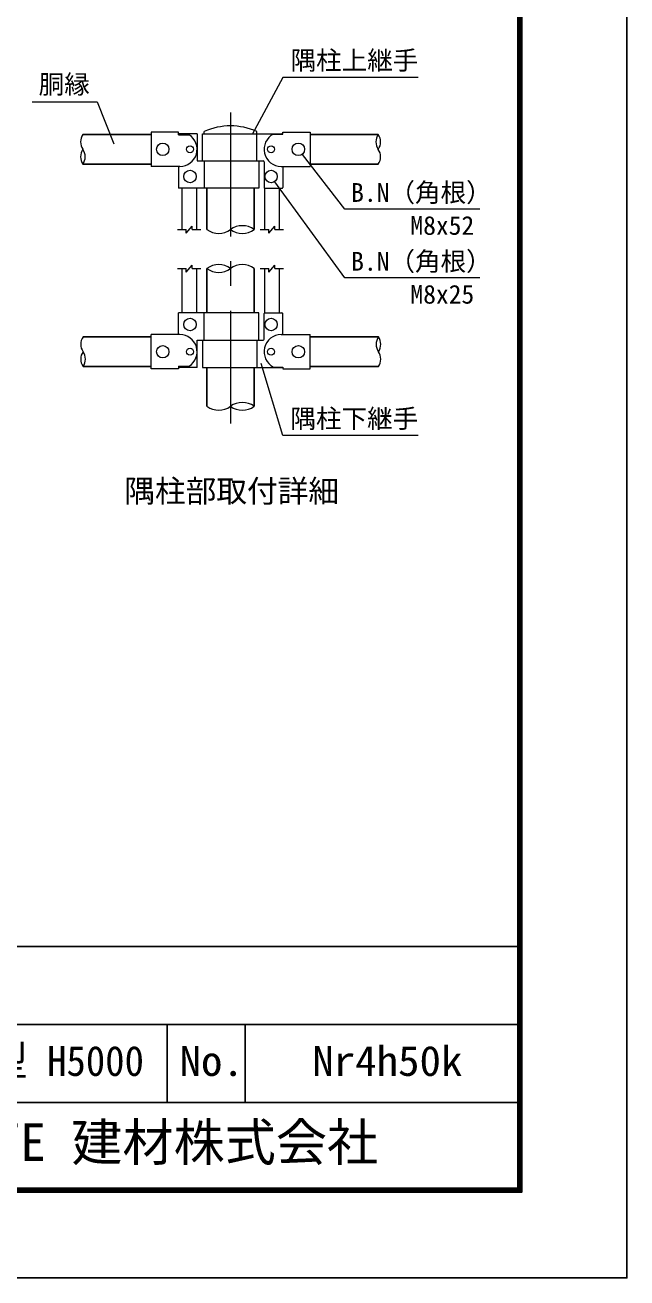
# Model space of a CAD drawing. Units: millimetres, scale not verified. Extents: x -8400 to 8400, y -5940 to 5940.
# Drawn here: x 5311 to 8400, y -5940 to 488 of the extents above; entities that cross this region are included whole.
import ezdxf
from ezdxf.enums import TextEntityAlignment as Align

# ---------------------------------------------------------------- set-up
doc = ezdxf.new("R2010")
doc.units = ezdxf.units.MM
doc.header["$LTSCALE"] = 20
doc.linetypes.add('USER1', pattern=[50.8, 31.75, -6.35, 6.35, -6.35])
for name, color, linetype, lineweight in [('0-1_D-STR1', 1, 'Continuous', 25), ('0-4_D-BMK', 2, 'USER1', 13), ('0-5_D-STR-DIM', 7, 'Continuous', 13), ('0-8_D-STR3', 3, 'Continuous', 13), ('0-9_D-STR-TXT', 7, 'Continuous', 13), ('0-A_D-TTL-TXT', 7, 'Continuous', 13), ('0-C_D-TTL', 7, 'Continuous', 25)]:
    doc.layers.add(name, color=color, linetype=linetype, lineweight=lineweight)
doc.styles.add('ＭＳ ゴシック', font='')
doc.styles.get('ＭＳ ゴシック').set_extended_font_data('MS Gothic')

msp = doc.modelspace()

# ---------------------------------------------------------------- linework, layer by layer
at = {"layer": '0-1_D-STR1'}
for p, q in [((5957.6, -72.99), (5607.6, -72.99)), ((6773.6, -73.19), (7123.6, -73.19)), ((5957.6, -225.39), (5607.6, -225.39)), ((6773.6, -225.59), (7123.6, -225.59)), ((6244.6, -348.99), (6244.6, -560.99)), ((6486.6, -348.99), (6486.6, -560.99)), ((6244.6, -760.99), (6244.6, -987.91)), ((6486.6, -760.99), (6486.6, -987.91)), ((5957.6, -1111.51), (5608.6, -1111.51)), ((6773.6, -1111.71), (7124.6, -1111.71)), ((5957.6, -1263.91), (5608.6, -1263.91)), ((6244.6, -1267.91), (6244.6, -1467.91)), ((6486.6, -1267.91), (6486.6, -1467.91)), ((6773.6, -1264.11), (7124.6, -1264.11))]:
    msp.add_line(p, q, dxfattribs=at)
at = {"layer": '0-4_D-BMK'}
msp.add_line((6365.6, 38.89), (6365.6, -1555.96), dxfattribs=at)
at = {"layer": '0-5_D-STR-DIM'}
for p, q in [((6093.6, -560.99), (6138.6, -560.99)), ((6138.6, -578.99), (6168.6, -542.99)), ((6138.6, -578.99), (6138.6, -560.99)), ((6168.6, -560.99), (6168.6, -542.99)), ((6168.6, -560.99), (6213.6, -560.99)), ((6517.6, -560.99), (6562.6, -560.99)), ((6562.6, -578.99), (6592.6, -542.99)), ((6562.6, -578.99), (6562.6, -560.99)), ((6592.6, -560.99), (6592.6, -542.99)), ((6592.6, -560.99), (6637.6, -560.99)), ((6093.6, -760.99), (6138.6, -760.99)), ((6138.6, -778.99), (6168.6, -742.99)), ((6138.6, -778.99), (6138.6, -760.99)), ((6168.6, -760.99), (6168.6, -742.99)), ((6168.6, -760.99), (6213.6, -760.99)), ((6517.6, -760.99), (6562.6, -760.99)), ((6562.6, -778.99), (6592.6, -742.99)), ((6562.6, -778.99), (6562.6, -760.99)), ((6592.6, -760.99), (6592.6, -742.99)), ((6592.6, -760.99), (6637.6, -760.99))]:
    msp.add_line(p, q, dxfattribs=at)
for centre, radius, start, end in [((5662.09, -111.09), 66.48, 145.03504, 214.96496), ((7178.09, -111.29), 66.48, 145.03504, 214.96496), ((7069.12, -111.29), 66.48, 325.03504, 34.96496), ((5662.08, -187.29), 66.48, 145.03422, 214.96578), ((5553.12, -187.29), 66.48, 325.03504, 34.96496), ((7069.12, -187.49), 66.48, 325.03422, 34.96578), ((6305.1, -479.48), 101.51, 233.41445, 306.58555), ((6426.1, -642.5), 101.51, 53.41445, 126.58555), ((6426.1, -479.48), 101.51, 233.41445, 306.58555), ((6305.1, -842.5), 101.51, 53.41445, 126.58555), ((6305.1, -679.48), 101.51, 233.41445, 306.58555), ((6426.1, -842.5), 101.51, 53.41445, 126.58555), ((5663.09, -1149.61), 66.48, 145.03504, 214.96496), ((7179.09, -1149.81), 66.48, 145.03504, 214.96496), ((7070.12, -1149.81), 66.48, 325.03504, 34.96496), ((5663.08, -1225.81), 66.48, 145.03422, 214.96578), ((5554.12, -1225.81), 66.48, 325.03504, 34.96496), ((7070.12, -1226.01), 66.48, 325.03422, 34.96578), ((6305.1, -1386.41), 101.51, 233.41445, 306.58555), ((6426.1, -1549.42), 101.51, 53.41445, 126.58555), ((6426.1, -1386.41), 101.51, 233.41445, 306.58555)]:
    msp.add_arc(centre, radius, start, end, dxfattribs=at)
at = {"layer": '0-8_D-STR3'}
for p, q in [((6097.6, -74.89), (6097.6, -60.99)), ((6230.4, -68.99), (6230.4, -58.44)), ((6500.8, -208.99), (6500.8, -58.44)), ((6633.6, -60.99), (6773.6, -60.99)), ((6633.6, -70.71), (6633.6, -60.99)), ((6773.6, -60.99), (6773.6, -236.99)), ((6193.6, -68.99), (6097.6, -68.99)), ((6097.6, -74.89), (6153.07, -74.89)), ((6193.6, -68.99), (6193.6, -208.99)), ((6221.2, -68.99), (6629.6, -68.99)), ((6221.2, -208.99), (6221.2, -68.99)), ((6585.4, -70.71), (6633.6, -70.71)), ((6105.6, -236.99), (5957.6, -236.99)), ((6097.6, -236.99), (6097.6, -348.99)), ((6193.6, -208.99), (6533.6, -208.99)), ((6230.4, -208.99), (6230.4, -348.99)), ((6510, -208.99), (6510, -348.99)), ((6537.6, -212.99), (6537.6, -344.99)), ((6625.6, -236.99), (6773.6, -236.99)), ((6633.6, -236.99), (6633.6, -344.99)), ((6510, -348.99), (6097.6, -348.99)), ((6115.6, -348.99), (6115.6, -560.99)), ((6191.6, -348.99), (6191.6, -560.99)), ((6539.6, -348.45), (6539.6, -560.99)), ((6541.6, -348.99), (6629.6, -348.99)), ((6615.6, -348.99), (6615.6, -560.99)), ((6115.6, -760.99), (6115.6, -987.91)), ((6191.6, -760.99), (6191.6, -987.91)), ((6539.6, -760.99), (6539.6, -988.45)), ((6615.6, -760.99), (6615.6, -987.91)), ((6510, -987.91), (6097.6, -987.91)), ((6097.6, -1099.91), (6097.6, -987.91)), ((6230.4, -1127.91), (6230.4, -987.91)), ((6510, -1127.91), (6510, -987.91)), ((6537.6, -1123.91), (6537.6, -991.91)), ((6541.6, -987.91), (6629.6, -987.91)), ((6633.6, -1099.91), (6633.6, -991.91)), ((6105.6, -1099.91), (5957.6, -1099.91)), ((6193.6, -1127.91), (6533.6, -1127.91)), ((6193.6, -1267.91), (6193.6, -1127.91)), ((6221.2, -1127.91), (6221.2, -1267.91)), ((6500.8, -1127.91), (6500.8, -1267.91)), ((6625.6, -1099.91), (6773.6, -1099.91)), ((6773.6, -1275.91), (6773.6, -1099.91)), ((6097.6, -1262.01), (6097.6, -1275.91)), ((6097.6, -1262.01), (6153.07, -1262.01)), ((6193.6, -1267.91), (6097.6, -1267.91)), ((6221.2, -1267.91), (6629.6, -1267.91)), ((6585.4, -1266.19), (6633.6, -1266.19)), ((6633.6, -1266.19), (6633.6, -1275.91)), ((6633.6, -1275.91), (6773.6, -1275.91))]:
    msp.add_line(p, q, dxfattribs=at)
for points in [[(6097.6, -60.99), (5957.6, -60.99), (5957.6, -236.99)], [(6097.6, -1275.91), (5957.6, -1275.91), (5957.6, -1099.91)]]:
    msp.add_lwpolyline(points, dxfattribs=at)
for centre, radius in [((6017.6, -148.99), 32), ((6713.6, -148.99), 32), ((6157.6, -148.99), 18), ((6573.6, -148.99), 18), ((6157.6, -288.99), 32), ((6573.6, -288.99), 32), ((6157.6, -1047.91), 32), ((6573.6, -1047.91), 32), ((6017.6, -1187.91), 32), ((6713.6, -1187.91), 32), ((6157.6, -1187.91), 18), ((6573.6, -1187.91), 18)]:
    msp.add_circle(centre, radius, dxfattribs=at)
for centre, radius, start, end in [((6365.6, -353.99), 325.01, 65.41845, 114.58155), ((6105.6, -148.99), 88, 270, 57.35993), ((6625.6, -148.99), 88, 117.18421, 270), ((6629.6, -72.99), 4, 34.74541, 90), ((6533.6, -212.99), 4, 0, 90), ((6541.6, -344.99), 4, 180, 270), ((6629.6, -344.99), 4, 270, 0), ((6541.6, -991.91), 4, 90, 180), ((6629.6, -991.91), 4, 0, 90), ((6105.6, -1187.91), 88, 302.64007, 90), ((6533.6, -1123.91), 4, 270, 0), ((6625.6, -1187.91), 88, 90, 242.81579), ((6629.6, -1263.91), 4, 270, 325.25459)]:
    msp.add_arc(centre, radius, start, end, dxfattribs=at)
at = {"layer": '0-9_D-STR-TXT'}
for points in [[(7328.12, 219.83), (6633.6, 219.83), (6475.68, -73.94)], [(5347, 94.83), (5681.04, 94.83), (5765.75, -120.76)], [(7644.32, -455.45), (6952.19, -455.45), (6734.49, -175.82)], [(7644.32, -808.66), (6952.19, -808.66), (6593.62, -316.47)], [(7327.7, -1618.13), (6633.18, -1618.13), (6521.98, -1248.4)]]:
    msp.add_lwpolyline(points, dxfattribs=at)
at = {"layer": '0-C_D-TTL'}
for p, q in [((4240, -4240), (7840, -4240)), ((4240, -4640), (7840, -4640)), ((6040, -4640), (6040, -5040)), ((6440, -4640), (6440, -5040)), ((4240, -5040), (7840, -5040))]:
    msp.add_line(p, q, dxfattribs=at)
at = {"layer": '0-C_D-TTL', "color": 2}
msp.add_lwpolyline([(-8400, 5940), (8400, 5940), (8400, -5940), (-8400, -5940)], close=True, dxfattribs=at)
at = {"layer": '0-C_D-TTL'}
for points in [[(-7860, 5500), (7860, 5500), (7860, -5500), (-7860, -5500)], [(-7855, 5495), (7855, 5495), (7855, -5495), (-7855, -5495)], [(-7850, 5490), (7850, 5490), (7850, -5490), (-7850, -5490)], [(-7845, 5485), (7845, 5485), (7845, -5485), (-7845, -5485)], [(-7840, 5480), (7840, 5480), (7840, -5480), (-7840, -5480)]]:
    msp.add_lwpolyline(points, close=True, dxfattribs=at)

# ---------------------------------------------------------------- texts
at = {"layer": '0-9_D-STR-TXT', "style": 'ＭＳ ゴシック'}
for s, p in [('隅柱上継手', (6673.46, 230.2)), ('胴縁', (5380.86, 107.42)), ('B.N（角根）', (6984.66, -447.58)), ('M8x52', (7288.84, -616.74)), ('B.N（角根）', (6984.66, -800.8)), ('M8x25', (7288.84, -969.95)), ('隅柱下継手', (6673.03, -1607.76))]:
    msp.add_text(s, height=96.19, dxfattribs=at).set_placement(p, align=Align.BOTTOM_LEFT)
at = {"layer": '0-A_D-TTL-TXT', "style": 'ＭＳ ゴシック'}
for s, height, p in [('隅柱部取付詳細', 115.4, (5820.32, -1994.81)), ('JFE 建材株式会社', 192.4, (5024.76, -5397.01))]:
    msp.add_text(s, height=height, dxfattribs=at).set_placement(p, align=Align.BOTTOM_LEFT)
for s, height, width, p in [('NR-4型 H5000', 153.9, 0.95, (4727.2, -4949.61)), ('No.', 154, 1.05, (6104, -4949.61)), ('Nr4h50k', 154, 1.05, (6785.33, -4949.61))]:
    msp.add_text(s, height=height, dxfattribs=dict(at, width=width)).set_placement(p, align=Align.BOTTOM_LEFT)

doc.saveas('drawing.dxf')
